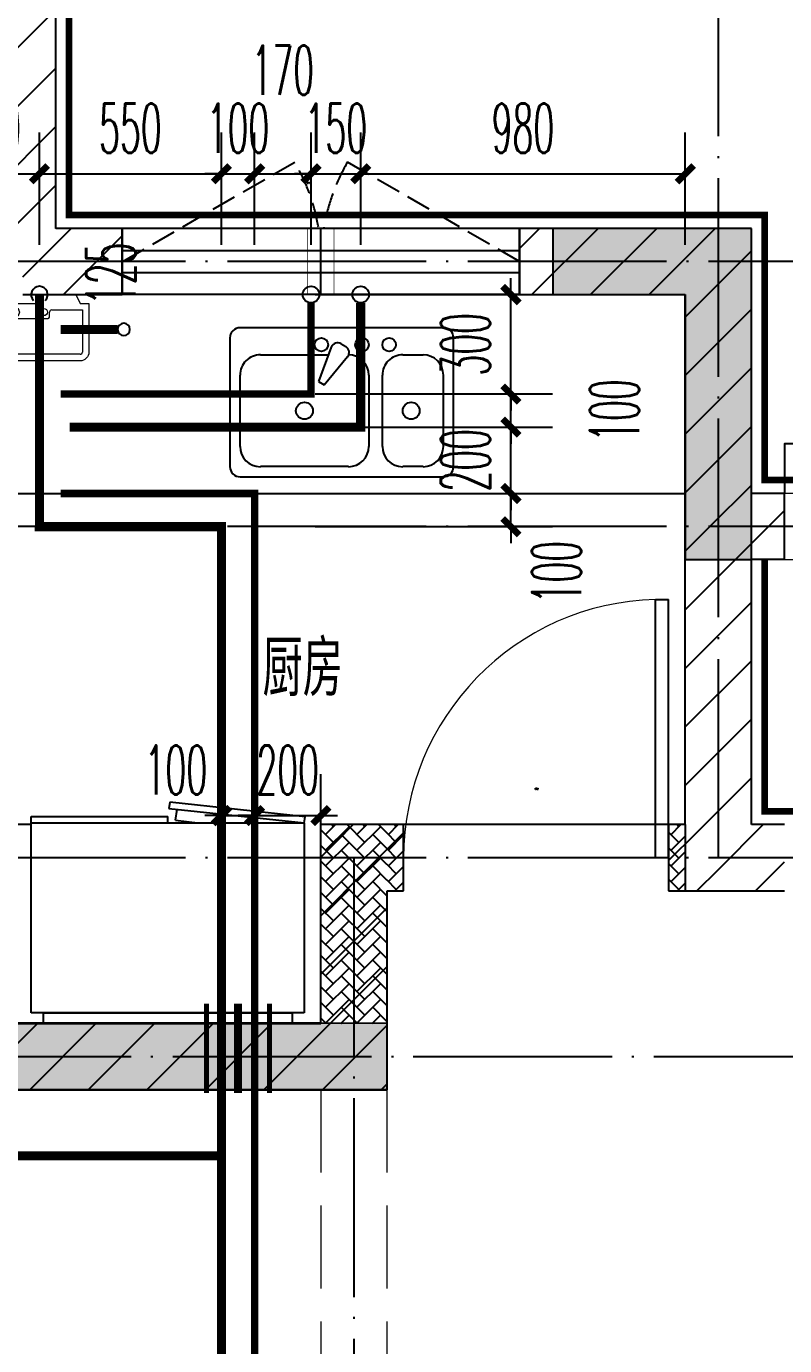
# Model space of a CAD drawing. Extents: x 27938 to 1507990, y 110129 to 923079.
# Drawn here: x 1215975 to 1218264, y 588451 to 592434 of the extents above; entities that cross this region are included whole.
import ezdxf

# ---------------------------------------------------------------- set-up
doc = ezdxf.new("R2010")
doc.units = 0
doc.header["$LTSCALE"] = 1000
doc.header["$MEASUREMENT"] = 0
doc.linetypes.add('DASH', pattern=[0.35, 0.25, -0.1])
doc.linetypes.add('DOTE', pattern=[2.42, 2, -0.2, 0.02, -0.2])
for name, color, linetype in [('----建筑底图', 8, 'Continuous'), ('AH-FURNITURE', 1, 'Continuous'), ('COLUMN', 9, 'Continuous'), ('DIM_SYMB', 3, 'Continuous'), ('DIM_给水', 3, 'Continuous'), ('DOTE', 1, 'Continuous'), ('EQUIP_污水', 7, 'Continuous'), ('LVTRY', 6, 'Continuous'), ('PIPE-不分区热给水', 5, 'RJ'), ('PIPE-不分区给水', 3, 'J'), ('PIPE-餐饮排水', 41, 'P'), ('PUB_HATCH', 8, 'Continuous'), ('PUB_TEXT', 4, 'Continuous'), ('VALVE_不分区给水', 7, 'Continuous'), ('VPIPE-不分区热给水', 5, 'Continuous'), ('VPIPE-不分区给水', 3, 'Continuous'), ('WALL', 9, 'Continuous'), ('WINDOW', 4, 'Continuous'), ('WINDOW_TEXT', 7, 'Continuous'), ('保温', 6, 'Continuous'), ('建筑-排气道', 9, 'Continuous'), ('机电标识类', 1, 'Continuous'), ('看线', 251, 'Continuous')]:
    doc.layers.add(name, color=color, linetype=linetype)
doc.layers.add('S-L主梁线', color=4, linetype='DASH', plot=False)
for name, color, linetype, lineweight in [('平面-空调室内机', 176, 'Continuous', 9), ('平面-空调预留孔', 173, 'Continuous', 15), ('空调', 76, 'Continuous', 13), ('立面-洞口示意', 152, 'Continuous', 13)]:
    doc.layers.add(name, color=color, linetype=linetype, lineweight=lineweight)
doc.styles.add('_TCH_DIM_T3', font='SIMPLEX.shx', dxfattribs={"width": 0.494118, "bigfont": 'GBCBIG.shx'})
doc.styles.add('_TCH_WINDOW', font='SIMPLEX.shx', dxfattribs={"width": 0.7, "height": 3.5, "bigfont": 'GBCBIG.shx'})
doc.styles.add('DIM_FONT', font='SIMPLEX.shx', dxfattribs={"width": 0.56})
doc.styles.get("Standard").update_dxf_attribs({"font": 'gbenor.shx', "bigfont": 'gbcbig.shx'})
doc.linetypes.add('J', pattern='A,3,-0.2,["J",Standard,S=0.25,R=0,X=-0.1,Y=-0.115],-0.2', length=3.4)
doc.linetypes.add('P', pattern='A,3,-0.2,["P",Standard,S=0.25,R=0,X=-0.1,Y=-0.115],-0.2', length=3.4)
doc.linetypes.add('RJ', pattern='A,3,-0.2,["RJ",Standard,S=0.25,R=0,X=-0.1,Y=-0.115],-0.35', length=3.55)
doc.dimstyles.new('_TWT_ARCH&&50', dxfattribs={"dimtxt": 148.75, "dimasz": 50, "dimexe": 125, "dimexo": 150, "dimgap": 63.125, "dimtad": 1, "dimdec": 0, "dimzin": 0, "dimdsep": 46, "dimtxsty": '_TCH_DIM_T3', "dimblk": 'ARCHTICK', "dimcen": 0.09, "dimclrt": 7, "dimazin": 2, "dimtfac": 1, "dimtdec": 0, "dimtix": 1, "dimtmove": 2, "dimatfit": 3, "dimfxl": 100, "dimtolj": 1, "dimtzin": 0, "dimarcsym": 0})
pattern_1 = [(45, (0, 0), (0, 47.4157523), [100.584, -33.528]), (135, (23.708, 23.708), (3e-15, 47.4157523), [100.584, -33.528])]
pattern_2 = [(45, (0, 89.76), (-88.3884, 88.3884), [])]

# ---------------------------------------------------------------- blocks, each defined once
blk = doc.blocks.new('rtyg7uyhg')
at = {"layer": 'LVTRY', "color": 0}
for p, q in [((194234.6, 45488.8), (193621, 45488.8)), ((193590.3, 45458.1), (193590.3, 45069.5)), ((193925.8, 45440.4), (193940.1, 45432.2)), ((194265.3, 45069.5), (194265.3, 45458.1)), ((193682.3, 45407), (193887.8, 45407)), ((193896.4, 45429.9), (193857.6, 45326.3)), ((193875.3, 45316), (193945.6, 45401.5)), ((194111.9, 45407), (194173.3, 45407)), ((193621, 45130.8), (193621, 45345.6)), ((193857.6, 45326.3), (193875.3, 45316)), ((194009.6, 45345.6), (194009.6, 45130.8)), ((194050.5, 45130.8), (194050.5, 45345.6)), ((194234.6, 45345.6), (194234.6, 45130.8)), ((193621, 45038.8), (194234.6, 45038.8)), ((193948.3, 45069.5), (193682.3, 45069.5)), ((194173.3, 45069.5), (194111.9, 45069.5))]:
    blk.add_line(p, q, dxfattribs=at)
for centre, radius in [((193866.4, 45437.7), 20.5), ((193989.2, 45437.7), 20.5), ((194071, 45437.7), 20.5), ((193815.3, 45238.2), 25.6), ((194137.5, 45238.2), 25.6)]:
    blk.add_circle(centre, radius, dxfattribs=at)
for centre, radius, start, end in [((193621, 45458.1), 30.7, 90, 180), ((194234.6, 45458.1), 30.7, 360, 90), ((193915.6, 45422.7), 20.5, 60, 159.4623), ((193682.3, 45345.6), 61.4, 90, 180), ((193929.8, 45414.5), 20.5, 320.5377, 60), ((193948.3, 45345.6), 61.4, 360, 90), ((194111.9, 45345.6), 61.4, 90, 180), ((194173.3, 45345.6), 61.4, 360, 90), ((193682.3, 45130.8), 61.4, 180, 270), ((193948.3, 45130.8), 61.4, 270, 360), ((194111.9, 45130.8), 61.4, 180, 270), ((194173.3, 45130.8), 61.4, 270, 360), ((193621, 45069.5), 30.7, 180, 270), ((194234.6, 45069.5), 30.7, 270, 360)]:
    blk.add_arc(centre, radius, start, end, dxfattribs=at)
at = {"layer": 'LVTRY', "color": 0, "style": 'DIM_FONT', "width": 0.8, "flags": 9}
for tag in ['YSIZE', 'XSIZE']:
    blk.add_attdef(tag, (193927.8, 45487.8), '', height=0.5, rotation=90, dxfattribs=at)
blk = doc.blocks.new('A$C60D053AF')
at = {"layer": 'AH-FURNITURE', "color": 0}
for p, q in [((192.5, -71), (327.6, -71)), ((232.5, -90), (128.3, -90)), ((232.5, -110), (128.3, -110)), ((192.5, -91), (327.6, -91)), ((341.7, -96.9), (370, -143.2)), ((355.9, -82.7), (384.2, -129)), ((245, -129.5), (245, -122.5)), ((265, -129.5), (265, -122.5)), ((255, -281), (255, -251)), ((393, -281), (393, -251)), ((255, -281), (393, -281))]:
    blk.add_line(p, q, dxfattribs=at)
for points in [[(170, -68, 1), (170, -94), (192.5, -94), (192.5, -68)], [(234, -251), (414, -251, 0.414214), (424, -241), (424, -111, 0.414214), (414, -101), (234, -101, 0.414214), (224, -111), (224, -241, 0.414214)], [(268, -122.5), (268, -107, 0.414214), (248, -87), (232.5, -87), (232.5, -113), (242, -113), (242, -122.5)], [(242, -152, 1), (268, -152), (268, -129.5), (242, -129.5)], [(383.8, -161.2, 1), (402.2, -142.8), (386.3, -126.9), (367.9, -145.3)]]:
    blk.add_lwpolyline(points, format="xyb", close=True, dxfattribs=at)
for centre, radius in [((100, -100), 30), ((255, -152), 15), ((255, -152), 10), ((393, -152), 15), ((393, -152), 10)]:
    blk.add_circle(centre, radius, dxfattribs=at)
for radius in [40, 20]:
    blk.add_arc((327.6, -111), radius, 45, 90, dxfattribs=at)
blk = doc.blocks.new('A-Kitchen-7')
at = {"layer": 'LVTRY', "color": 0}
for p, q in [((-518.7, 779.7), (-7.2, 834.3)), ((-3.6, 810.6), (-515, 756)), ((-29.1, 767), (-35.2, 806.4)), ((-7.2, 834.3), (-3.6, 810.6)), ((-515, 756), (-518.7, 779.7)), ((515, 756), (-515, 756)), ((-515, 756), (-515, 40)), ((-485.6, 760.5), (-484.9, 756)), ((-29.1, 767), (-112.1, 756)), ((515, 780), (0, 780)), ((0, 756), (0, 780)), ((515, 756), (515, 780)), ((515, 40), (515, 756)), ((-515, 40), (515, 40))]:
    blk.add_line(p, q, dxfattribs=at)
blk.add_lwpolyline([(-468.9, 40), (-468.9, 0), (468.9, 0), (468.9, 40)], close=True, dxfattribs=at)
blk = doc.blocks.new('*U41')
h = blk.add_hatch(color=0)
h.set_gradient(color1=(0, 0, 255), rotation=180, tint=1)
h.paths.add_polyline_path([(0, 0), (-6.35, -6.35), (-6.35, -2.159), (-15, -2.159), (-15, 2.159), (-6.35, 2.159), (-6.35, 6.35)])
at = {"color": 0, "linetype": 'Continuous'}
blk.add_lwpolyline([(0, 0), (-6.35, -6.35), (-6.35, -2.159), (-15, -2.159), (-15, 2.159), (-6.35, 2.159), (-6.35, 6.35)], close=True, dxfattribs=at)
blk = doc.blocks.new('sgrsefv')
at = {"layer": 'PUB_HATCH'}
blk.add_hatch(color=0, dxfattribs=at).paths.add_polyline_path([(1112933.3, 840916.3), (1112933.3, 840646.3), (1113073.3, 840646.3), (1113073.3, 840661.3), (1112968.3, 840661.3), (1112948.3, 840681.3), (1112948.3, 840881.3), (1112968.3, 840901.3), (1113288.3, 840901.3), (1113308.3, 840881.3), (1113308.3, 840681.3), (1113288.3, 840661.3), (1113183.3, 840661.3), (1113183.3, 840646.3), (1113323.3, 840646.3), (1113323.3, 840916.3)])
at = {"layer": 'LVTRY', "color": 0}
for p, q in [((1113073.3, 840661.3), (1113073.3, 840646.3)), ((1113183.3, 840661.3), (1113183.3, 840646.3))]:
    blk.add_line(p, q, dxfattribs=at)
for points in [[(1112918.3, 840931.3), (1113338.3, 840931.3), (1113338.3, 840631.3), (1112918.3, 840631.3)], [(1112933.3, 840916.3), (1113323.3, 840916.3), (1113323.3, 840646.3), (1112933.3, 840646.3)], [(1113288.3, 840661.3), (1112968.3, 840661.3), (1112948.3, 840681.3), (1112948.3, 840881.3), (1112968.3, 840901.3), (1113288.3, 840901.3), (1113308.3, 840881.3), (1113308.3, 840681.3), (1113288.3, 840661.3)]]:
    blk.add_lwpolyline(points, close=True, dxfattribs=at)
at = {"layer": '立面-洞口示意', "color": 0}
blk.add_lwpolyline([(1112918.3, 840931.3), (1113181.8, 840837.4), (1113338.3, 840631.3)], dxfattribs=at)
at = {"layer": '建筑-排气道', "color": 8, "xscale": -5, "yscale": 5, "zscale": 5, "rotation": 270}
blk.add_blockref('*U41', (1113118.4, 840599), dxfattribs=at)
blk = doc.blocks.new('FRSDFDGDGDRGDR')
at = {"layer": '平面-空调预留孔', "color": 0}
for p, q in [((699612.3, 775044), (699612.3, 775441.2)), ((699618.9, 775447.8), (699746.3, 775447.8)), ((699746.3, 775447.8), (699746.3, 775355.4)), ((699719.9, 775342.2), (699719.9, 775143)), ((699726.5, 775348.8), (699739.7, 775348.8)), ((699726.5, 775136.4), (699739.7, 775136.4)), ((699746.3, 775129.8), (699746.3, 775037.4)), ((699746.3, 775037.4), (699618.9, 775037.4))]:
    blk.add_line(p, q, dxfattribs=at)
blk.add_lwpolyline([(699766.1, 775166.7), (699792.5, 775153.5), (699792.5, 775057.2), (699766.1, 775044), (699766.1, 775017.6), (699618.9, 775017.6, -0.414214), (699592.5, 775044), (699592.5, 775441.2, -0.414214), (699618.9, 775467.6), (699766.1, 775467.6), (699766.1, 775441.2), (699792.5, 775428), (699792.5, 775331.6), (699766.1, 775318.4)], format="xyb", close=True, dxfattribs=at)
for centre, radius in [((699739.7, 775331.6), 10.6), ((699739.7, 775243.2), 15.8), ((699739.7, 775153.5), 10.6)]:
    blk.add_circle(centre, radius, dxfattribs=at)
for centre, start, end in [((699618.9, 775441.2), 90, 180), ((699726.5, 775342.2), 90, 180), ((699739.7, 775355.4), 270, 360), ((699726.5, 775143), 180, 270), ((699739.7, 775129.8), 0, 90), ((699618.9, 775044), 180, 270)]:
    blk.add_arc(centre, 6.6, start, end, dxfattribs=at)
blk = doc.blocks.new('GDGDRGDRGRD')
at = {"layer": 'LVTRY', "color": 0}
for p, q in [((430080.5, 371515.4), (429864.6, 371758.3)), ((430334.8, 371758.3), (429864.6, 371758.3)), ((429864.6, 371758.3), (429864.6, 370858.3)), ((430234.8, 370858.3), (430234.8, 371758.3)), ((429914.8, 370948.3), (429914.8, 371668.3)), ((429924.8, 371678.3), (430324.8, 371678.3)), ((430234.8, 371668.3), (430234.8, 370948.3)), ((429994.8, 371628.3), (429994.8, 371418.3)), ((429999.8, 371628.3), (429999.8, 371418.3)), ((430289.8, 371638.3), (430004.8, 371638.3)), ((430289.8, 371633.3), (430004.8, 371633.3)), ((430045.1, 371658.3), (430045.1, 371568.3)), ((430049.6, 371658.3), (430045.1, 371658.3)), ((430049.6, 371568.3), (430049.6, 371658.3)), ((430194.8, 371418.3), (430194.8, 371628.3)), ((430199.8, 371418.3), (430199.8, 371628.3)), ((430045.1, 371568.3), (430049.6, 371568.3)), ((429974.8, 371525.6), (430102.3, 371525.6)), ((429974.8, 371521.1), (429974.8, 371525.6)), ((430102.3, 371521.1), (429974.8, 371521.1)), ((430334.8, 371515.4), (430080.5, 371515.4)), ((430080.5, 371515.4), (430080.5, 371100.3)), ((430219.8, 371525.6), (430092.3, 371525.6)), ((430092.3, 371525.6), (430092.3, 371521.1)), ((430092.3, 371521.1), (430219.8, 371521.1)), ((430102.3, 371525.6), (430102.3, 371521.1)), ((430219.8, 371521.1), (430219.8, 371525.6)), ((430234.8, 371100.3), (430234.8, 371515.4)), ((430045.1, 371388.3), (430045.1, 371478.3)), ((430045.1, 371478.3), (430049.6, 371478.3)), ((430049.6, 371478.3), (430049.6, 371388.3)), ((430004.8, 371413.3), (430289.8, 371413.3)), ((430004.8, 371408.3), (430289.8, 371408.3)), ((430049.6, 371388.3), (430045.1, 371388.3)), ((429935.4, 371358.3), (429974.2, 371358.3)), ((429954.8, 371338.9), (429954.8, 371377.7)), ((429954.8, 371238.9), (429954.8, 371277.7)), ((429935.4, 371258.3), (429974.2, 371258.3)), ((430045.1, 371228.3), (430045.1, 371138.3)), ((430049.6, 371228.3), (430045.1, 371228.3)), ((430049.6, 371138.3), (430049.6, 371228.3)), ((429994.8, 370988.3), (429994.8, 371198.3)), ((429999.8, 370988.3), (429999.8, 371198.3)), ((430004.8, 371208.3), (430289.8, 371208.3)), ((430004.8, 371203.3), (430289.8, 371203.3)), ((430194.8, 371198.3), (430194.8, 370988.3)), ((430199.8, 371198.3), (430199.8, 370988.3)), ((430045.1, 371138.3), (430049.6, 371138.3)), ((429864.6, 370858.3), (430080.5, 371100.3)), ((430102.3, 371095.6), (429974.8, 371095.6)), ((429974.8, 371095.6), (429974.8, 371091.1)), ((429974.8, 371091.1), (430102.3, 371091.1)), ((430080.5, 371100.3), (430334.8, 371100.3)), ((430092.3, 371091.1), (430092.3, 371095.6)), ((430092.3, 371095.6), (430219.8, 371095.6)), ((430219.8, 371091.1), (430092.3, 371091.1)), ((430102.3, 371091.1), (430102.3, 371095.6)), ((430219.8, 371095.6), (430219.8, 371091.1)), ((430045.1, 370958.3), (430045.1, 371048.3)), ((430045.1, 371048.3), (430049.6, 371048.3)), ((430049.6, 371048.3), (430049.6, 370958.3)), ((430289.8, 370983.3), (430004.8, 370983.3)), ((430289.8, 370978.3), (430004.8, 370978.3)), ((430049.6, 370958.3), (430045.1, 370958.3)), ((430324.8, 370938.3), (429924.8, 370938.3)), ((429864.6, 370858.3), (430334.8, 370858.3))]:
    blk.add_line(p, q, dxfattribs=at)
blk.add_lwpolyline([(429608.8, 370758.3), (429734.8, 370758.3), (429734.8, 371758.3), (427634.8, 371758.3)], dxfattribs=at)
for centre, radius in [((430147.3, 371523.3), 29.7), ((430147.3, 371523.3), 11.7), ((429954.8, 371358.3), 17), ((429954.8, 371258.3), 17), ((430147.3, 371093.3), 29.7), ((430147.3, 371093.3), 11.7)]:
    blk.add_circle(centre, radius, dxfattribs=at)
for centre, radius, start, end in [((429924.8, 371668.3), 10, 90, 180), ((430224.8, 371668.3), 10, 0, 90), ((430004.8, 371628.3), 10, 90, 180), ((430004.8, 371628.3), 5, 90, 180), ((430189.8, 371628.3), 10, 0, 90), ((430189.8, 371628.3), 5, 0, 90), ((430047.3, 371523.3), 56.7, 2.2742, 87.7258), ((430147.3, 371523.3), 56.7, 92.2742, 177.7258), ((430047.3, 371523.3), 52.2, 2.4704, 87.5296), ((430147.3, 371523.3), 52.2, 92.4704, 177.5296), ((430047.3, 371523.3), 56.7, 272.2742, 357.7258), ((430047.3, 371523.3), 52.2, 272.4704, 357.5296), ((430147.3, 371523.3), 56.7, 182.2742, 267.7258), ((430147.3, 371523.3), 52.2, 182.4704, 267.5296), ((430004.8, 371418.3), 10, 180, 270), ((430004.8, 371418.3), 5, 180, 270), ((430189.8, 371418.3), 5, 270, 0), ((430189.8, 371418.3), 10, 270, 0), ((430004.8, 371198.3), 10, 90, 180), ((430004.8, 371198.3), 5, 90, 180), ((430189.8, 371198.3), 10, 0, 90), ((430189.8, 371198.3), 5, 0, 90), ((430047.3, 371093.3), 56.7, 2.2742, 87.7258), ((430047.3, 371093.3), 52.2, 2.4704, 87.5296), ((430147.3, 371093.3), 56.7, 92.2742, 177.7258), ((430147.3, 371093.3), 52.2, 92.4704, 177.5296), ((430047.3, 371093.3), 56.7, 272.2742, 357.7258), ((430047.3, 371093.3), 52.2, 272.4704, 357.5296), ((430147.3, 371093.3), 56.7, 182.2742, 267.7258), ((430147.3, 371093.3), 52.2, 182.4704, 267.5296), ((430004.8, 370988.3), 10, 180, 270), ((430004.8, 370988.3), 5, 180, 270), ((430189.8, 370988.3), 5, 270, 0), ((430189.8, 370988.3), 10, 270, 0), ((429924.8, 370948.3), 10, 180, 270), ((430224.8, 370948.3), 10, 270, 0)]:
    blk.add_arc(centre, radius, start, end, dxfattribs=at)
at = {"color": 8, "xscale": -1, "rotation": 270}
blk.add_blockref('FRSDFDGDGDRGDR', (-345582.7, -327434.2), dxfattribs=at)
at = {"color": 8, "xscale": -1}
blk.add_blockref('rtyg7uyhg', (622599.6, 326769.5), dxfattribs=at)
at = {"color": 8}
for name, p, rotation in [('A$C60D053AF', (430134.8, 372358.3), 270), ('sgrsefv', (1543253.1, 1211089.9), 180)]:
    blk.add_blockref(name, p, dxfattribs=dict(at, rotation=rotation))
at = {"layer": 'LVTRY', "color": 8, "extrusion": (0, 0, -1), "xscale": -0.7999999999883585, "yscale": 0.7999999999883585, "zscale": -0.7999999999883585}
blk.add_blockref('A-Kitchen-7', (-429196.8, 370158.6), dxfattribs=at)
blk = doc.blocks.new('GFDGFSDFGD')
at = {"layer": 'PUB_HATCH'}
for points in [[(436916.7, 374823.7), (436916.7, 374623.7), (437316.6, 374623.7), (437316.6, 373823.7), (437516.6, 373823.7), (437516.6, 374823.7)], [(436416.8, 372423.2), (436216.6, 372424), (434616.6, 372424), (434616.6, 372724), (434416.6, 372724), (434416.6, 372224), (436416.6, 372224)]]:
    blk.add_hatch(color=0, dxfattribs=at).paths.add_polyline_path(points)
at = {"layer": 'COLUMN', "color": 0}
for p, q in [((436916.7, 374823.7), (436916.7, 374623.7)), ((437516.6, 374823.7), (436916.7, 374823.7)), ((437516.6, 373823.7), (437516.6, 374823.7)), ((436916.7, 374623.7), (437316.6, 374623.7)), ((437316.6, 374623.7), (437316.6, 373823.7)), ((437316.6, 373823.7), (437516.6, 373823.7)), ((436216.6, 372424), (434616.6, 372424)), ((436416.8, 372423.2), (436216.6, 372424)), ((436416.6, 372224), (436416.8, 372423.2)), ((434416.6, 372224), (436416.6, 372224))]:
    blk.add_line(p, q, dxfattribs=at)
blk = doc.blocks.new('GDFGDGRD')
at = {"layer": '保温', "linetype": 'ByBlock', "ltscale": 10}
h = blk.add_hatch(dxfattribs=at)
h.set_pattern_fill('AR-HBONE', color=251, scale=55)
h.set_pattern_definition(pattern_1)
h.paths.add_polyline_path([(436215.3, 372423.6), (436216.6, 373023.7), (436416.6, 373023.7), (436415.3, 372423.6)])
h = blk.add_hatch(dxfattribs=at)
h.set_pattern_fill('AR-HBONE', color=251, scale=55)
h.set_pattern_definition(pattern_1)
h.paths.add_polyline_path([(436416.6, 372823.7), (436416.6, 373023.7), (436466.6, 373023.7), (436466.6, 372823.7)])
h = blk.add_hatch(dxfattribs=at)
h.set_pattern_fill('AR-HBONE', color=251, scale=55)
h.set_pattern_definition(pattern_1)
h.paths.add_polyline_path([(437266.6, 372823.7), (437266.6, 373023.7), (437316.6, 373023.7), (437316.6, 372823.7)])
at = {"layer": '保温', "color": 251, "linetype": 'ByBlock', "ltscale": 10}
blk.add_line((437316.6, 373023.7), (437316.6, 372823.7), dxfattribs=at)
blk = doc.blocks.new('dongkong')
blk.add_wipeout([(-603756, 210771), (-603756, 210570.8), (-603836, 210570.8), (-603836, 210771)])
at = {"layer": '机电标识类', "color": 250, "linetype": 'DASH', "ltscale": 400}
for p, q in [((-603796, 210771), (-603796, 210570.8)), ((-603896, 210670.7), (-603696, 210670.7))]:
    blk.add_line(p, q, dxfattribs=at)
at = {"layer": '空调', "color": 6, "linetype": 'DASH', "const_width": 2}
blk.add_lwpolyline([(-603756, 210771), (-603756, 210570.8), (-603836, 210570.8), (-603836, 210771)], close=True, dxfattribs=at)
blk = doc.blocks.new('$DorLib2D$00000001')
at = {"color": 0}
for p, q in [((0.45, 0.975), (0.5, 0.975)), ((0.45, 0), (0.45, 0.975)), ((0.5, 0), (0.5, 0.975)), ((0.5, 0), (0.45, 0))]:
    blk.add_line(p, q, dxfattribs=at)
at = {"color": 0, "lineweight": 13}
blk.add_arc((0.475, 0), 0.975, 91.4693, 180, dxfattribs=at)
blk = doc.blocks.new('$WINLIB2D$00000001')
at = {"color": 0}
for points in [[(-0.5, 0.5), (-0.5, -0.5)], [(-0.5, 0.5), (0.5, 0.5)], [(0.5, -0.5), (0.5, 0.5)], [(0.5, 0.1667), (-0.5, 0.1667)], [(0.5, -0.1667), (-0.5, -0.1667)], [(-0.5, -0.5), (0.5, -0.5)]]:
    blk.add_lwpolyline(points, dxfattribs=at)
blk = doc.blocks.new('A$C149A4CC3')
at = {"layer": 'PUB_HATCH'}
h = blk.add_hatch(dxfattribs=at)
h.set_pattern_fill('普通砖', color=256, scale=50, style=0)
h.set_pattern_definition(pattern_2)
h.paths.add_polyline_path([(-10300, -14776.8), (-10200, -14710.1), (-10200, -13060.1), (-10400, -13260.1), (-10400, -14710.1)])
h = blk.add_hatch(dxfattribs=at)
h.set_pattern_fill('普通砖', color=256, scale=50, style=0)
h.set_pattern_definition(pattern_2)
h.paths.add_polyline_path([(-10300, -14910.1), (-10000, -14910.1), (-10000, -14710.1), (-10200, -14710.1), (-10300, -14776.8)])
h = blk.add_hatch(dxfattribs=at)
h.set_pattern_fill('普通砖', color=256, scale=50, style=0)
h.set_pattern_definition(pattern_2)
h.paths.add_polyline_path([(-8100, -14710.1), (-8800, -14710.1), (-8800, -14910.1), (-8300, -14910.1)])
h = blk.add_hatch(dxfattribs=at)
h.set_pattern_fill('普通砖', color=256, scale=50, style=0)
h.set_pattern_definition(pattern_2)
h.paths.add_polyline_path([(-8166.7, -15610.1), (-8100, -15510.1), (-8100, -14710.1), (-8300, -14910.1), (-8300, -15610.1)])
h = blk.add_hatch(dxfattribs=at)
h.set_pattern_fill('普通砖', color=256, scale=50, style=0)
h.set_pattern_definition(pattern_2)
h.paths.add_polyline_path([(-8000, -15510.1), (-8100, -15510.1), (-8166.7, -15610.1), (-8100, -15710.1), (-8000, -15710.1)])
h = blk.add_hatch(dxfattribs=at)
h.set_pattern_fill('普通砖', color=256, scale=50, style=0)
h.set_pattern_definition(pattern_2)
h.paths.add_polyline_path([(-8200, -16576.8), (-8100, -16510.1), (-8100, -15710.1), (-8166.7, -15610.1), (-8300, -15610.1), (-8300, -16510.1)])
h = blk.add_hatch(dxfattribs=at)
h.set_pattern_fill('普通砖', color=256, scale=50, style=0)
h.set_pattern_definition(pattern_2)
h.paths.add_polyline_path([(-9200, -16710.1), (-9150, -16710.1), (-9150, -16510.1), (-9400, -16510.1)])
h = blk.add_hatch(dxfattribs=at)
h.set_pattern_fill('普通砖', color=256, scale=50, style=0)
h.set_pattern_definition(pattern_2)
h.paths.add_polyline_path([(-9400, -17110.1), (-9200, -17310.1), (-9200, -16710.1), (-9400, -16510.1)])
h = blk.add_hatch(dxfattribs=at)
h.set_pattern_fill('普通砖', color=256, scale=50, style=0)
h.set_pattern_definition(pattern_2)
h.paths.add_polyline_path([(-8300, -16510.1), (-8350, -16510.1), (-8350, -16710.1), (-8200, -16710.1), (-8200, -16576.8)])
h = blk.add_hatch(dxfattribs=at)
h.set_pattern_fill('普通砖', color=256, scale=50, style=0)
h.set_pattern_definition(pattern_2)
h.paths.add_polyline_path([(-8200, -16710.1), (-8000, -16710.1), (-8000, -16510.1), (-8100, -16510.1), (-8200, -16576.8)])
h = blk.add_hatch(dxfattribs=at)
h.set_pattern_fill('普通砖', color=256, scale=50, style=0)
h.set_pattern_definition(pattern_2)
h.paths.add_polyline_path([(-10800, -17210.1), (-10700, -17310.1), (-9200, -17310.1), (-9400, -17110.1), (-10800, -17110.1)])
at = {"color": 8, "linetype": 'DASH', "ltscale": 0.8, "const_width": 20}
for points in [[(0, -16470.1), (-1660, -16470.1), (-1660, -15470.1), (-4840, -15470.1), (-4840, -16470.1), (-6360, -16470.1), (-6360, -15470.1), (-8060, -15470.1), (-8060, -14670.1), (-10160, -14670.1), (-10160, -13020.1), (-14840, -13020.1), (-14840, -14670.1), (-16940, -14670.1), (-16940, -15470.1), (-18640, -15470.1), (-18640, -16470.1), (-20160, -16470.1), (-20160, -15470.1), (-23340, -15470.1)], [(-6360, -16470.1), (-8060, -16470.1), (-8060, -15710.1)]]:
    blk.add_lwpolyline(points, dxfattribs=at)
at = {"layer": 'DOTE', "color": 169, "linetype": 'DOTE', "ltscale": 0.3}
for p, q in [((-8200, -16610.1), (-8200, -11458)), ((25039.9, -14810.1), (-25818.8, -14810.1)), ((25039.9, -15610.1), (-25818.8, -15610.1)), ((25039.9, -16610.1), (-25818.8, -16610.1)), ((-9300.2, -16610.1), (-9300, -26899.5)), ((-25818.8, -17209.8), (25039.9, -17209.8))]:
    blk.add_line(p, q, dxfattribs=at)
at = {"layer": 'WALL', "color": 8}
for p, q in [((-10200, -14710.1), (-10200, -13060.1)), ((-10000, -14710.1), (-10200, -14710.1)), ((-10000, -14910.1), (-10000, -14710.1)), ((-8100, -14710.1), (-8800, -14710.1)), ((-8800, -14710.1), (-8800, -14910.1)), ((-8100, -15510.1), (-8100, -14710.1)), ((-10300, -14910.1), (-10000, -14910.1)), ((-8800, -14910.1), (-8300, -14910.1)), ((-8300, -15610.1), (-8300, -14910.1)), ((-8000, -15510.1), (-8100, -15510.1)), ((-8000, -15710.1), (-8000, -15510.1)), ((-8300, -16510.1), (-8300, -15610.1)), ((-8100, -16510.1), (-8100, -15710.1)), ((-8000, -15710.1), (-8100, -15710.1)), ((-9150, -16510.1), (-9400, -16510.1)), ((-9400, -17110.1), (-9400, -16510.1)), ((-9150, -16710.1), (-9150, -16510.1)), ((-8300, -16510.1), (-8350, -16510.1)), ((-8350, -16510.1), (-8350, -16710.1)), ((-8000, -16510.1), (-8100, -16510.1)), ((-9200, -16710.1), (-9150, -16710.1)), ((-9200, -17310.1), (-9200, -16710.1)), ((-8350, -16710.1), (-8200, -16710.1)), ((-8200, -16710.1), (-8000, -16710.1)), ((-10800, -17110.1), (-9400, -17110.1)), ((-10700, -17310.1), (-9200, -17310.1))]:
    blk.add_line(p, q, dxfattribs=at)
at = {"layer": 'WINDOW', "color": 8}
blk.add_line((-8350, -16510.1), (-9150, -16510.1), dxfattribs=at)
at = {"layer": 'WINDOW', "color": 8, "linetype": 'DASH', "ltscale": 0.3}
for points in [[(-9998.1, -14810.1), (-9478.5, -14510.1, -0.131652), (-9398.1, -14810.1)], [(-8800, -14810.1), (-9319.6, -14510.1, 0.131652), (-9400, -14810.1)]]:
    blk.add_lwpolyline(points, format="xyb", dxfattribs=at)
at = {"layer": '看线', "color": 8, "ltscale": 0.5}
blk.add_lwpolyline([(-7000, -15510.1), (-7000, -15360.1), (-8000, -15360.1), (-8000, -15510.1)], dxfattribs=at)
at = {"color": 8}
for name in ['GFDGFSDFGD', 'GDFGDGRD']:
    blk.add_blockref(name, (-445616.6, -389533.8), dxfattribs=at)
at = {"color": 8, "xscale": -1}
blk.add_blockref('GDGDRGDRGRD', (419334.8, -387268.4), dxfattribs=at)
at = {"layer": 'WINDOW', "color": 8}
ref = blk.add_blockref('$DorLib2D$00000001', (-8750, -16610.1), dxfattribs=dict(at, xscale=-800, yscale=-800, zscale=-800, rotation=179.9999999993937))
ref.add_attrib('A', 'M0822', (-8754.9, -16404), dxfattribs={"layer": 'WINDOW_TEXT', "color": 8, "ltscale": 0.5, "height": 4.25, "rotation": 360, "style": '_TCH_WINDOW', "width": 0.494118})
at = {"layer": 'PUB_TEXT', "color": 8}
blk.add_text('厨房', height=168.79, dxfattribs=at).set_placement((-9576.1, -16122.4))
at = {"layer": '平面-空调室内机', "color": 8, "ltscale": 0.3, "rotation": 180}
blk.add_blockref('dongkong', (-613196, 195860.7), dxfattribs=at)
at = {"layer": 'WINDOW', "color": 8}
ref = blk.add_blockref('$WINLIB2D$00000001', (-9400, -14810.1), dxfattribs=dict(at, xscale=-1200, yscale=-200, zscale=-1200, rotation=3.668558618752198e-09))
ref.add_attrib('A', 'C1214', (-9441.2, -14574.7), dxfattribs={"layer": 'WINDOW_TEXT', "color": 8, "ltscale": 0.5, "height": 4.25, "rotation": 0, "style": '_TCH_WINDOW', "width": 0.494118})
blk = doc.blocks.new('$VALVE$00000533')
at = {"ltscale": 0.5, "const_width": 25}
for points in [[(-225, 75), (225, 75)], [(-225, -75), (225, -75)]]:
    blk.add_lwpolyline(points, dxfattribs=at)
blk = doc.blocks.new('A$C63B2058D')
at = {"layer": 'S-L主梁线', "color": 0, "linetype": 'ByBlock', "lineweight": 18}
for p, q in [((3449.6, 6100), (3450, 7750)), ((4950.1, 6100), (3449.6, 6100)), ((7150, 5300), (5550, 5300))]:
    blk.add_line(p, q, dxfattribs=at)
at = {"layer": 'S-L主梁线', "color": 0, "linetype": 'DASH', "lineweight": 18}
for p, q in [((3050, 5900), (4950.1, 5900)), ((5550, 5100), (7050, 5100)), ((4250, 3500.3), (4250, 1400)), ((4450, 1500), (4450, 3500.3))]:
    blk.add_line(p, q, dxfattribs=at)
blk = doc.blocks.new('_ArchTick')
at = {"color": 0, "linetype": 'ByBlock', "const_width": 0.4}
blk.add_lwpolyline([(-0.5, -0.5), (0.5, 0.5)], dxfattribs=at)
blk = doc.blocks.new('*D546')
at = {"layer": 'Defpoints', "color": 0}
for p in [(1216663.6, 590051.5), (1216563.6, 589664), (1216663.6, 589664)]:
    blk.add_point(p, dxfattribs=at)
at = {"layer": 'DIM_SYMB', "color": 0, "lineweight": -2}
for p, q in [((1216563.6, 589814), (1216563.6, 590176.5)), ((1216663.6, 589814), (1216663.6, 590176.5)), ((1216563.6, 590051.5), (1216513.6, 590051.5)), ((1216563.6, 590051.5), (1216663.6, 590051.5)), ((1216663.6, 590051.5), (1216713.6, 590051.5))]:
    blk.add_line(p, q, dxfattribs=at)
at = {"layer": 'DIM_SYMB', "color": 0, "lineweight": -2, "xscale": 50, "yscale": 50, "zscale": 50}
blk.add_blockref('_ArchTick', (1216563.6, 590051.5), dxfattribs=at)
at = {"layer": 'DIM_SYMB', "color": 0, "lineweight": -2, "xscale": 50, "yscale": 50, "zscale": 50, "rotation": 180}
blk.add_blockref('_ArchTick', (1216663.6, 590051.5), dxfattribs=at)
at = {"layer": 'DIM_SYMB', "color": 7, "insert": (1216426.1, 590189), "char_height": 148.75, "attachment_point": 5, "style": '_TCH_DIM_T3'}
blk.add_mtext('\\A1;100', dxfattribs=at)
blk = doc.blocks.new('*D547')
at = {"layer": 'Defpoints', "color": 0}
for p in [(1216863.6, 590051.5), (1216663.6, 589664), (1216863.6, 589664)]:
    blk.add_point(p, dxfattribs=at)
at = {"layer": 'DIM_SYMB', "color": 0, "lineweight": -2}
for p, q in [((1216663.6, 589814), (1216663.6, 590176.5)), ((1216863.6, 589814), (1216863.6, 590176.5)), ((1216663.6, 590051.5), (1216613.6, 590051.5)), ((1216663.6, 590051.5), (1216863.6, 590051.5)), ((1216863.6, 590051.5), (1216913.6, 590051.5))]:
    blk.add_line(p, q, dxfattribs=at)
at = {"layer": 'DIM_SYMB', "color": 0, "lineweight": -2, "xscale": 50, "yscale": 50, "zscale": 50}
blk.add_blockref('_ArchTick', (1216663.6, 590051.5), dxfattribs=at)
at = {"layer": 'DIM_SYMB', "color": 0, "lineweight": -2, "xscale": 50, "yscale": 50, "zscale": 50, "rotation": 180}
blk.add_blockref('_ArchTick', (1216863.6, 590051.5), dxfattribs=at)
at = {"layer": 'DIM_SYMB', "color": 7, "insert": (1216763.6, 590189), "char_height": 148.75, "attachment_point": 5, "style": '_TCH_DIM_T3'}
blk.add_mtext('\\A1;200', dxfattribs=at)
blk = doc.blocks.new('*D553')
at = {"layer": 'Defpoints', "color": 0}
for p in [(1216696.8, 591023.6), (1217437.5, 591023.6), (1216696.8, 590923.6)]:
    blk.add_point(p, dxfattribs=at)
at = {"layer": 'DIM_SYMB', "color": 0, "lineweight": -2}
for p, q in [((1217437.5, 591023.6), (1217437.5, 591073.6)), ((1216846.8, 591023.6), (1217562.5, 591023.6)), ((1217437.5, 590923.6), (1217437.5, 591023.6)), ((1216846.8, 590923.6), (1217562.5, 590923.6)), ((1217437.5, 590923.6), (1217437.5, 590873.6))]:
    blk.add_line(p, q, dxfattribs=at)
at = {"layer": 'DIM_SYMB', "color": 0, "lineweight": -2, "xscale": 50, "yscale": 50, "zscale": 50}
for p, rotation in [((1217437.5, 591023.6), 270), ((1217437.5, 590923.6), 90)]:
    blk.add_blockref('_ArchTick', p, dxfattribs=dict(at, rotation=rotation))
at = {"layer": 'DIM_SYMB', "color": 7, "insert": (1217575, 590786.1), "char_height": 148.75, "attachment_point": 5, "rotation": 90, "style": '_TCH_DIM_T3'}
blk.add_mtext('\\A1;100', dxfattribs=at)
blk = doc.blocks.new('*D554')
at = {"layer": 'Defpoints', "color": 0}
for p in [(1216696.8, 591224), (1217437.5, 591224), (1216696.8, 591023.6)]:
    blk.add_point(p, dxfattribs=at)
at = {"layer": 'DIM_SYMB', "color": 0, "lineweight": -2}
for p, q in [((1217437.5, 591224), (1217437.5, 591274)), ((1216846.8, 591224), (1217562.5, 591224)), ((1217437.5, 591023.6), (1217437.5, 591224)), ((1216846.8, 591023.6), (1217562.5, 591023.6)), ((1217437.5, 591023.6), (1217437.5, 590973.6))]:
    blk.add_line(p, q, dxfattribs=at)
at = {"layer": 'DIM_SYMB', "color": 0, "lineweight": -2, "xscale": 50, "yscale": 50, "zscale": 50}
for p, rotation in [((1217437.5, 591224), 270), ((1217437.5, 591023.6), 90)]:
    blk.add_blockref('_ArchTick', p, dxfattribs=dict(at, rotation=rotation))
at = {"layer": 'DIM_SYMB', "color": 7, "insert": (1217300, 591123.8), "char_height": 148.75, "attachment_point": 5, "rotation": 90, "style": '_TCH_DIM_T3'}
blk.add_mtext('\\A1;200', dxfattribs=at)
blk = doc.blocks.new('*D555')
at = {"layer": 'Defpoints', "color": 0}
for p in [(1216696.8, 591324), (1217437.5, 591324), (1216696.8, 591224)]:
    blk.add_point(p, dxfattribs=at)
at = {"layer": 'DIM_SYMB', "color": 0, "lineweight": -2}
for p, q in [((1217437.5, 591324), (1217437.5, 591374)), ((1216846.8, 591324), (1217562.5, 591324)), ((1217437.5, 591224), (1217437.5, 591324)), ((1216846.8, 591224), (1217562.5, 591224)), ((1217437.5, 591224), (1217437.5, 591174))]:
    blk.add_line(p, q, dxfattribs=at)
at = {"layer": 'DIM_SYMB', "color": 0, "lineweight": -2, "xscale": 50, "yscale": 50, "zscale": 50}
for p, rotation in [((1217437.5, 591324), 270), ((1217437.5, 591224), 90)]:
    blk.add_blockref('_ArchTick', p, dxfattribs=dict(at, rotation=rotation))
at = {"layer": 'DIM_SYMB', "color": 7, "insert": (1217750, 591274), "char_height": 148.75, "attachment_point": 5, "rotation": 90, "style": '_TCH_DIM_T3'}
blk.add_mtext('\\A1;100', dxfattribs=at)
blk = doc.blocks.new('*D556')
at = {"layer": 'Defpoints', "color": 0}
for p in [(1216696.8, 591624), (1217437.5, 591624), (1216696.8, 591324)]:
    blk.add_point(p, dxfattribs=at)
at = {"layer": 'DIM_SYMB', "color": 0, "lineweight": -2}
for p, q in [((1217437.5, 591624), (1217437.5, 591674)), ((1216846.8, 591624), (1217562.5, 591624)), ((1217437.5, 591324), (1217437.5, 591624)), ((1216846.8, 591324), (1217562.5, 591324)), ((1217437.5, 591324), (1217437.5, 591274))]:
    blk.add_line(p, q, dxfattribs=at)
at = {"layer": 'DIM_SYMB', "color": 0, "lineweight": -2, "xscale": 50, "yscale": 50, "zscale": 50}
for p, rotation in [((1217437.5, 591624), 270), ((1217437.5, 591324), 90)]:
    blk.add_blockref('_ArchTick', p, dxfattribs=dict(at, rotation=rotation))
at = {"layer": 'DIM_SYMB', "color": 7, "insert": (1217300, 591474), "char_height": 148.75, "attachment_point": 5, "rotation": 90, "style": '_TCH_DIM_T3'}
blk.add_mtext('\\A1;300', dxfattribs=at)
blk = doc.blocks.new('*D557')
at = {"layer": 'Defpoints', "color": 0}
for p in [(1216014.1, 591988.7), (1215864.1, 591624), (1216014.1, 591624)]:
    blk.add_point(p, dxfattribs=at)
at = {"layer": 'DIM_SYMB', "color": 0, "lineweight": -2}
for p, q in [((1215864.1, 591774), (1215864.1, 592113.7)), ((1216014.1, 591774), (1216014.1, 592113.7)), ((1215864.1, 591988.7), (1216014.1, 591988.7))]:
    blk.add_line(p, q, dxfattribs=at)
at = {"layer": 'DIM_SYMB', "color": 0, "lineweight": -2, "xscale": 50, "yscale": 50, "zscale": 50, "rotation": 180}
blk.add_blockref('_ArchTick', (1215864.1, 591988.7), dxfattribs=at)
at = {"layer": 'DIM_SYMB', "color": 0, "lineweight": -2, "xscale": 50, "yscale": 50, "zscale": 50}
blk.add_blockref('_ArchTick', (1216014.1, 591988.7), dxfattribs=at)
at = {"layer": 'DIM_SYMB', "color": 7, "insert": (1215863.6, 592126.2), "char_height": 148.75, "attachment_point": 5, "style": '_TCH_DIM_T3'}
blk.add_mtext('\\A1;150', dxfattribs=at)
blk = doc.blocks.new('*D558')
at = {"layer": 'Defpoints', "color": 0}
for p in [(1216563.6, 591988.7), (1216014.1, 591624), (1216563.6, 591624)]:
    blk.add_point(p, dxfattribs=at)
at = {"layer": 'DIM_SYMB', "color": 0, "lineweight": -2}
for p, q in [((1216014.1, 591774), (1216014.1, 592113.7)), ((1216563.6, 591774), (1216563.6, 592113.7)), ((1216014.1, 591988.7), (1216563.6, 591988.7))]:
    blk.add_line(p, q, dxfattribs=at)
at = {"layer": 'DIM_SYMB', "color": 0, "lineweight": -2, "xscale": 50, "yscale": 50, "zscale": 50, "rotation": 180}
blk.add_blockref('_ArchTick', (1216014.1, 591988.7), dxfattribs=at)
at = {"layer": 'DIM_SYMB', "color": 0, "lineweight": -2, "xscale": 50, "yscale": 50, "zscale": 50}
blk.add_blockref('_ArchTick', (1216563.6, 591988.7), dxfattribs=at)
at = {"layer": 'DIM_SYMB', "color": 7, "insert": (1216288.8, 592126.2), "char_height": 148.75, "attachment_point": 5, "style": '_TCH_DIM_T3'}
blk.add_mtext('\\A1;550', dxfattribs=at)
blk = doc.blocks.new('*D559')
at = {"layer": 'Defpoints', "color": 0}
for p in [(1216663.6, 591988.7), (1216563.6, 591624), (1216663.6, 591624)]:
    blk.add_point(p, dxfattribs=at)
at = {"layer": 'DIM_SYMB', "color": 0, "lineweight": -2}
for p, q in [((1216563.6, 591774), (1216563.6, 592113.7)), ((1216663.6, 591774), (1216663.6, 592113.7)), ((1216563.6, 591988.7), (1216513.6, 591988.7)), ((1216563.6, 591988.7), (1216663.6, 591988.7)), ((1216663.6, 591988.7), (1216713.6, 591988.7))]:
    blk.add_line(p, q, dxfattribs=at)
at = {"layer": 'DIM_SYMB', "color": 0, "lineweight": -2, "xscale": 50, "yscale": 50, "zscale": 50}
blk.add_blockref('_ArchTick', (1216563.6, 591988.7), dxfattribs=at)
at = {"layer": 'DIM_SYMB', "color": 0, "lineweight": -2, "xscale": 50, "yscale": 50, "zscale": 50, "rotation": 180}
blk.add_blockref('_ArchTick', (1216663.6, 591988.7), dxfattribs=at)
at = {"layer": 'DIM_SYMB', "color": 7, "insert": (1216613.6, 592126.2), "char_height": 148.75, "attachment_point": 5, "style": '_TCH_DIM_T3'}
blk.add_mtext('\\A1;100', dxfattribs=at)
blk = doc.blocks.new('*D560')
at = {"layer": 'Defpoints', "color": 0}
for p in [(1216834, 591988.7), (1216663.6, 591624), (1216834, 591624)]:
    blk.add_point(p, dxfattribs=at)
at = {"layer": 'DIM_SYMB', "color": 0, "lineweight": -2}
for p, q in [((1216663.6, 591774), (1216663.6, 592113.7)), ((1216834, 591774), (1216834, 592113.7)), ((1216663.6, 591988.7), (1216834, 591988.7))]:
    blk.add_line(p, q, dxfattribs=at)
at = {"layer": 'DIM_SYMB', "color": 0, "lineweight": -2, "xscale": 50, "yscale": 50, "zscale": 50, "rotation": 180}
blk.add_blockref('_ArchTick', (1216663.6, 591988.7), dxfattribs=at)
at = {"layer": 'DIM_SYMB', "color": 0, "lineweight": -2, "xscale": 50, "yscale": 50, "zscale": 50}
blk.add_blockref('_ArchTick', (1216834, 591988.7), dxfattribs=at)
at = {"layer": 'DIM_SYMB', "color": 7, "insert": (1216748.8, 592301.2), "char_height": 148.75, "attachment_point": 5, "style": '_TCH_DIM_T3'}
blk.add_mtext('\\A1;170', dxfattribs=at)
blk = doc.blocks.new('*D561')
at = {"layer": 'Defpoints', "color": 0}
for p in [(1216984, 591988.7), (1216834, 591624), (1216984, 591624)]:
    blk.add_point(p, dxfattribs=at)
at = {"layer": 'DIM_SYMB', "color": 0, "lineweight": -2}
for p, q in [((1216834, 591774), (1216834, 592113.7)), ((1216984, 591774), (1216984, 592113.7)), ((1216834, 591988.7), (1216784, 591988.7)), ((1216834, 591988.7), (1216984, 591988.7)), ((1216984, 591988.7), (1217034, 591988.7))]:
    blk.add_line(p, q, dxfattribs=at)
at = {"layer": 'DIM_SYMB', "color": 0, "lineweight": -2, "xscale": 50, "yscale": 50, "zscale": 50}
blk.add_blockref('_ArchTick', (1216834, 591988.7), dxfattribs=at)
at = {"layer": 'DIM_SYMB', "color": 0, "lineweight": -2, "xscale": 50, "yscale": 50, "zscale": 50, "rotation": 180}
blk.add_blockref('_ArchTick', (1216984, 591988.7), dxfattribs=at)
at = {"layer": 'DIM_SYMB', "color": 7, "insert": (1216909, 592126.2), "char_height": 148.75, "attachment_point": 5, "style": '_TCH_DIM_T3'}
blk.add_mtext('\\A1;150', dxfattribs=at)
blk = doc.blocks.new('*D562')
at = {"layer": 'Defpoints', "color": 0}
for p in [(1217963.6, 591988.7), (1216984, 591624), (1217963.6, 591624)]:
    blk.add_point(p, dxfattribs=at)
at = {"layer": 'DIM_SYMB', "color": 0, "lineweight": -2}
for p, q in [((1216984, 591774), (1216984, 592113.7)), ((1217963.6, 591774), (1217963.6, 592113.7)), ((1216984, 591988.7), (1217963.6, 591988.7))]:
    blk.add_line(p, q, dxfattribs=at)
at = {"layer": 'DIM_SYMB', "color": 0, "lineweight": -2, "xscale": 50, "yscale": 50, "zscale": 50, "rotation": 180}
blk.add_blockref('_ArchTick', (1216984, 591988.7), dxfattribs=at)
at = {"layer": 'DIM_SYMB', "color": 0, "lineweight": -2, "xscale": 50, "yscale": 50, "zscale": 50}
blk.add_blockref('_ArchTick', (1217963.6, 591988.7), dxfattribs=at)
at = {"layer": 'DIM_SYMB', "color": 7, "insert": (1217473.8, 592126.2), "char_height": 148.75, "attachment_point": 5, "style": '_TCH_DIM_T3'}
blk.add_mtext('\\A1;980', dxfattribs=at)
blk = doc.blocks.new('*D677')
at = {"layer": 'Defpoints', "color": 0}
for p in [(1214564.1, 591949), (1215713.6, 591949), (1215713.6, 591824)]:
    blk.add_point(p, dxfattribs=at)
at = {"layer": 'DIM_给水', "color": 0, "lineweight": -2}
for p, q in [((1214564.1, 591949), (1214564.1, 591999)), ((1215563.6, 591949), (1214439.1, 591949)), ((1214564.1, 591824), (1214564.1, 591949)), ((1215563.6, 591824), (1214439.1, 591824)), ((1214564.1, 591824), (1214564.1, 591774))]:
    blk.add_line(p, q, dxfattribs=at)
at = {"layer": 'DIM_给水', "color": 0, "lineweight": -2, "xscale": 50, "yscale": 50, "zscale": 50}
for p, rotation in [((1214564.1, 591949), 270), ((1214564.1, 591824), 90)]:
    blk.add_blockref('_ArchTick', p, dxfattribs=dict(at, rotation=rotation))
at = {"layer": 'DIM_给水', "color": 7, "insert": (1216229.8, 591686.5), "char_height": 148.75, "attachment_point": 5, "rotation": 90, "style": '_TCH_DIM_T3'}
blk.add_mtext('\\A1;125', dxfattribs=at)
blk = doc.blocks.new('$TwtSys$00000147')
blk.add_circle((0, 0, 0), 25)

msp = doc.modelspace()

# ---------------------------------------------------------------- block references
at = {"layer": '----建筑底图'}
msp.add_blockref('A$C149A4CC3', (1226263.6, 606534.1), dxfattribs=at)

# ---------------------------------------------------------------- next in the draw order: hatches: boundary and pattern name
at = {"layer": 'PIPE-不分区热给水'}
for points in [[(1216834, 591324), (1216845.2, 591324), (1216845.2, 591312.7)], [(1216834, 591324), (1216834, 591312.7), (1216845.2, 591312.7)], [(1216663.6, 591023.6), (1216674.9, 591023.6), (1216674.9, 591034.8)], [(1216663.6, 591023.6), (1216663.6, 591034.8), (1216674.9, 591034.8)]]:
    msp.add_hatch(color=256, dxfattribs=at).paths.add_polyline_path(points)
at = {"layer": 'PIPE-不分区给水'}
for points in [[(1216984, 591224), (1216997.7, 591224), (1216997.7, 591210.2)], [(1216984, 591224), (1216984, 591210.2), (1216997.7, 591210.2)], [(1216014.1, 590923.6), (1216000.3, 590923.6), (1216000.3, 590909.8)], [(1216014.1, 590923.6), (1216014.1, 590909.8), (1216000.3, 590909.8)], [(1216563.6, 590923.6), (1216577.4, 590923.6), (1216577.4, 590937.3)], [(1216563.6, 590923.6), (1216563.6, 590937.3), (1216577.4, 590937.3)]]:
    msp.add_hatch(color=256, dxfattribs=at).paths.add_polyline_path(points)

# ---------------------------------------------------------------- next in the draw order: linework, layer by layer
at = {"layer": 'PIPE-不分区热给水', "ltscale": 0.25, "const_width": 22.5}
for points in [[(1216834, 591599), (1216834, 591324)], [(1216077.8, 591324), (1216834, 591324)], [(1216663.6, 591023.6), (1216077.8, 591023.6)], [(1216663.6, 586824), (1216663.6, 591023.6)]]:
    msp.add_lwpolyline(points, dxfattribs=at)
at = {"layer": 'PIPE-不分区给水', "ltscale": 0.25, "const_width": 27.5}
for points in [[(1216014.1, 591624), (1216014.1, 590923.6)], [(1216984, 591599), (1216984, 591224)], [(1216984, 591224), (1216105.3, 591224)], [(1216563.6, 590923.6), (1216014.1, 590923.6)], [(1216563.6, 590923.6), (1216563.6, 589024.2)], [(1214963.6, 589024.2), (1216563.6, 589024.2)], [(1216563.6, 589024.2), (1216563.6, 586924)]]:
    msp.add_lwpolyline(points, dxfattribs=at)
at = {"layer": 'PIPE-餐饮排水', "ltscale": 0.25, "const_width": 27.5}
msp.add_lwpolyline([(1216250.1, 591519), (1216077.8, 591519)], dxfattribs=at)
at = {"layer": 'VPIPE-不分区热给水'}
msp.add_circle((1216834, 591624), 25, dxfattribs=at)
at = {"layer": 'VPIPE-不分区给水'}
msp.add_circle((1216984, 591624), 25, dxfattribs=at)
msp.add_arc((1216014.1, 591624), 25, 315, 225, dxfattribs=at)

# ---------------------------------------------------------------- next in the draw order: block references
at = {"layer": 'EQUIP_污水', "xscale": 0.75, "yscale": -0.75, "zscale": 0.75, "rotation": 1.547479140595459e-11}
msp.add_blockref('$TwtSys$00000147', (1216268.8, 591519), dxfattribs=at)
at = {"layer": 'S-L主梁线', "color": 225, "linetype": 'ByBlock', "lineweight": 18}
msp.add_blockref('A$C63B2058D', (1212613.6, 585724), dxfattribs=at)
at = {"layer": 'VALVE_不分区给水', "xscale": 0.6, "yscale": -0.6, "zscale": 0.6, "rotation": 269.9999999927761}
for p in [(1216563.6, 589349, 2000), (1216663.6, 589349, 2000)]:
    msp.add_blockref('$VALVE$00000533', p, dxfattribs=at)

# ---------------------------------------------------------------- next in the draw order: dimensions: what is measured, and where the dimension line sits
at = {"layer": 'DIM_SYMB'}
for base, p1, p2, angle, picture, middle in [((1216834, 591988.7), (1216663.6, 591624), (1216834, 591624), 0, '*D560', (1216748.8, 592301.2)), ((1216014.1, 591988.7), (1215864.1, 591624), (1216014.1, 591624), 0, '*D557', (1215863.6, 592126.2)), ((1217437.5, 591324), (1216696.8, 591224), (1216696.8, 591324), 90, '*D555', (1217750, 591274)), ((1217437.5, 591023.6), (1216696.8, 590923.6), (1216696.8, 591023.6), 90, '*D553', (1217575, 590786.1)), ((1216663.6, 590051.5), (1216563.6, 589664), (1216663.6, 589664), 0, '*D546', (1216426.1, 590189))]:
    dim = msp.add_linear_dim(base=base, p1=p1, p2=p2, angle=angle, dimstyle='_TWT_ARCH&&50', dxfattribs=at)
    dim.commit()
    dim.dimension.update_dxf_attribs({"geometry": picture, "text_midpoint": middle, "dimtype": 129})
for p1, p2, distance, picture, middle in [((1216014.0876, 591623.9757), (1216563.6059, 591623.9757), 364.7083, '*D558', (1216288.8467, 592126.184)), ((1216563.6, 591624), (1216663.6, 591624), 364.7, '*D559', (1216613.6, 592126.2)), ((1216834, 591624), (1216984, 591624), 364.7, '*D561', (1216909, 592126.2)), ((1216984, 591624), (1217963.6, 591624), 364.7, '*D562', (1217473.8, 592126.2)), ((1216696.8, 591324), (1216696.8, 591624), -740.7, '*D556', (1217300, 591474)), ((1216696.8, 591023.6), (1216696.8, 591224), -740.7, '*D554', (1217300, 591123.8)), ((1216663.6, 589664), (1216863.6, 589664), 387.4, '*D547', (1216763.6, 590189))]:
    dim = msp.add_aligned_dim(p1=p1, p2=p2, distance=distance, dimstyle='_TWT_ARCH&&50', dxfattribs=at)
    dim.commit()
    dim.dimension.update_dxf_attribs({"geometry": picture, "text_midpoint": middle})
at = {"layer": 'DIM_给水'}
dim = msp.add_linear_dim(base=(1214564.1, 591949), p1=(1215713.6, 591824), p2=(1215713.6, 591949), angle=90, dimstyle='_TWT_ARCH&&50', dxfattribs=at)
dim.commit()
dim.dimension.update_dxf_attribs({"geometry": '*D677', "text_midpoint": (1216229.8, 591686.5), "dimtype": 129})

doc.saveas('drawing.dxf')
